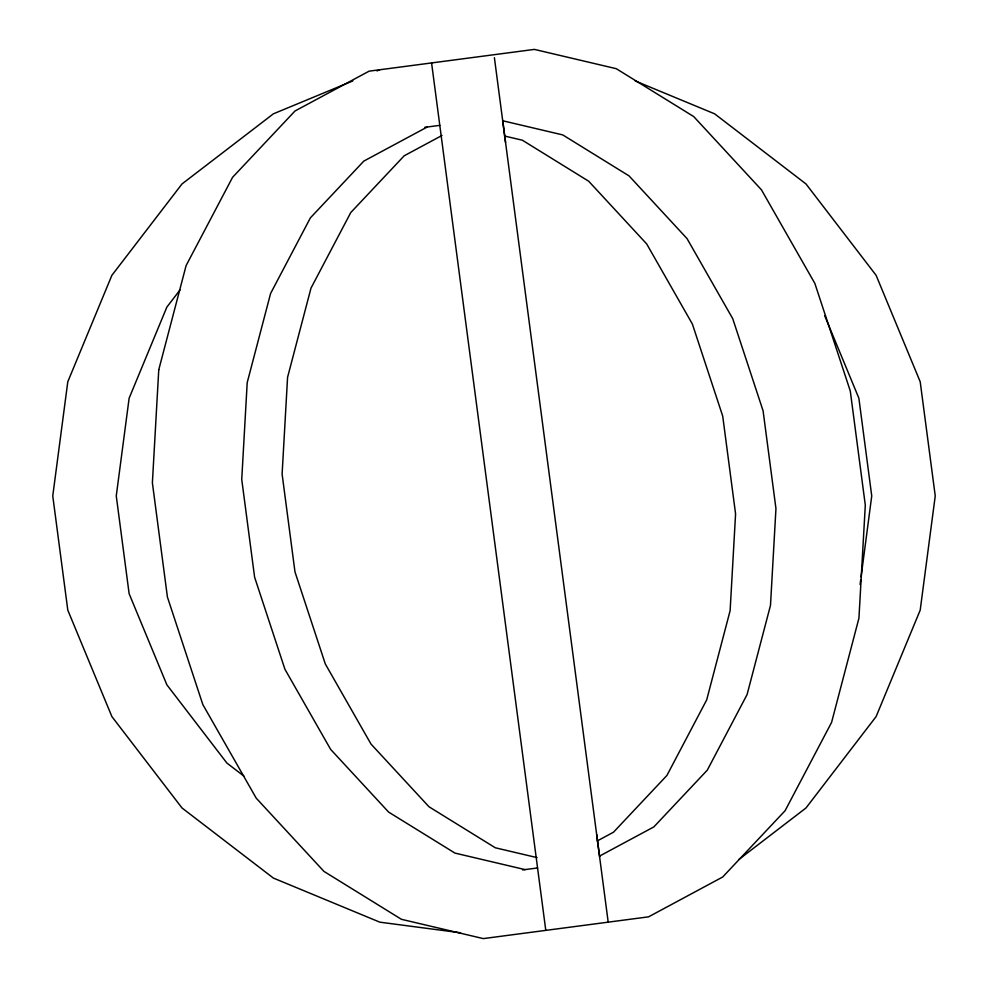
<?xml version="1.0" encoding="UTF-8"?>
<svg xmlns="http://www.w3.org/2000/svg" width="988" height="988" viewBox="0 0 988 988"><rect width="100%" height="100%" fill="white"/><g stroke="black" fill="none" stroke-linecap="round" stroke-linejoin="round"><path stroke-width="1.48" d="M860.079 584.55L860.684 579.968M861.079 576.918L871.737 495.951L858.868 398.189L824.671 315.629M180.001 289.966L166.873 307.083L129.132 398.189L116.263 495.951L129.132 593.726L166.873 684.82L226.894 763.057L244.011 776.185M738.987 859.375L805.998 807.962L876.121 716.572L920.199 610.152L935.241 495.951L920.199 381.751L876.121 275.331L805.998 183.953L714.62 113.83L635.16 80.917M427.273 126.995L363.831 161.093L310.393 217.854L270.613 293.424L247.198 382.64L241.739 479.439L254.608 577.202L284.939 669.284L330.647 749.398L388.63 812.099L454.937 853.089L525.048 869.601M442.007 135.467L404.203 155.783L350.777 212.544L310.998 288.113L287.57 377.33L282.111 474.117L294.98 571.891L325.311 663.961L371.019 744.088L429.002 806.776L495.309 847.778L537.077 857.621M597.283 840.924L613.486 832.217L666.912 775.457L706.692 699.887L730.12 610.67L735.578 513.884L722.71 416.109L692.378 324.039L646.671 243.913L588.687 181.224L522.38 140.222L504.473 136.011M599.864 855.917L653.858 826.907L707.297 770.146L747.076 694.576L770.492 605.36L775.951 508.561L763.082 410.798L732.75 318.716L687.043 238.602L629.06 175.901L562.752 134.911L503.09 120.857M352.839 80.917L273.38 113.83L182.002 183.953L111.879 275.331L67.802 381.751L52.759 495.951L67.802 610.152L111.879 716.572L182.002 807.962L273.38 878.073L379.8 922.162L460.507 932.783M376.959 70.926L379.8 69.753M424.778 127.329L439.796 125.353M522.541 869.934L537.571 867.958M596.653 834.44L599.617 856.608M494.395 57.675L608.2 922.162M431.583 62.936L545.784 930.375M502.67 120.252L505.547 142.433M158.759 369.784L152.387 482.836L167.417 597.036L202.836 704.592L256.238 798.181L323.965 871.416L401.424 919.309L483.317 938.6L648.573 916.839L722.685 877.011L785.102 810.703L831.575 722.438L858.93 618.216L865.303 505.164L850.273 390.964L814.853 283.408L761.452 189.82L693.724 116.584L616.265 68.691L534.372 49.4L369.117 71.161L295.004 110.989L232.588 177.297L186.114 265.562L158.759 369.784"/></g></svg>
